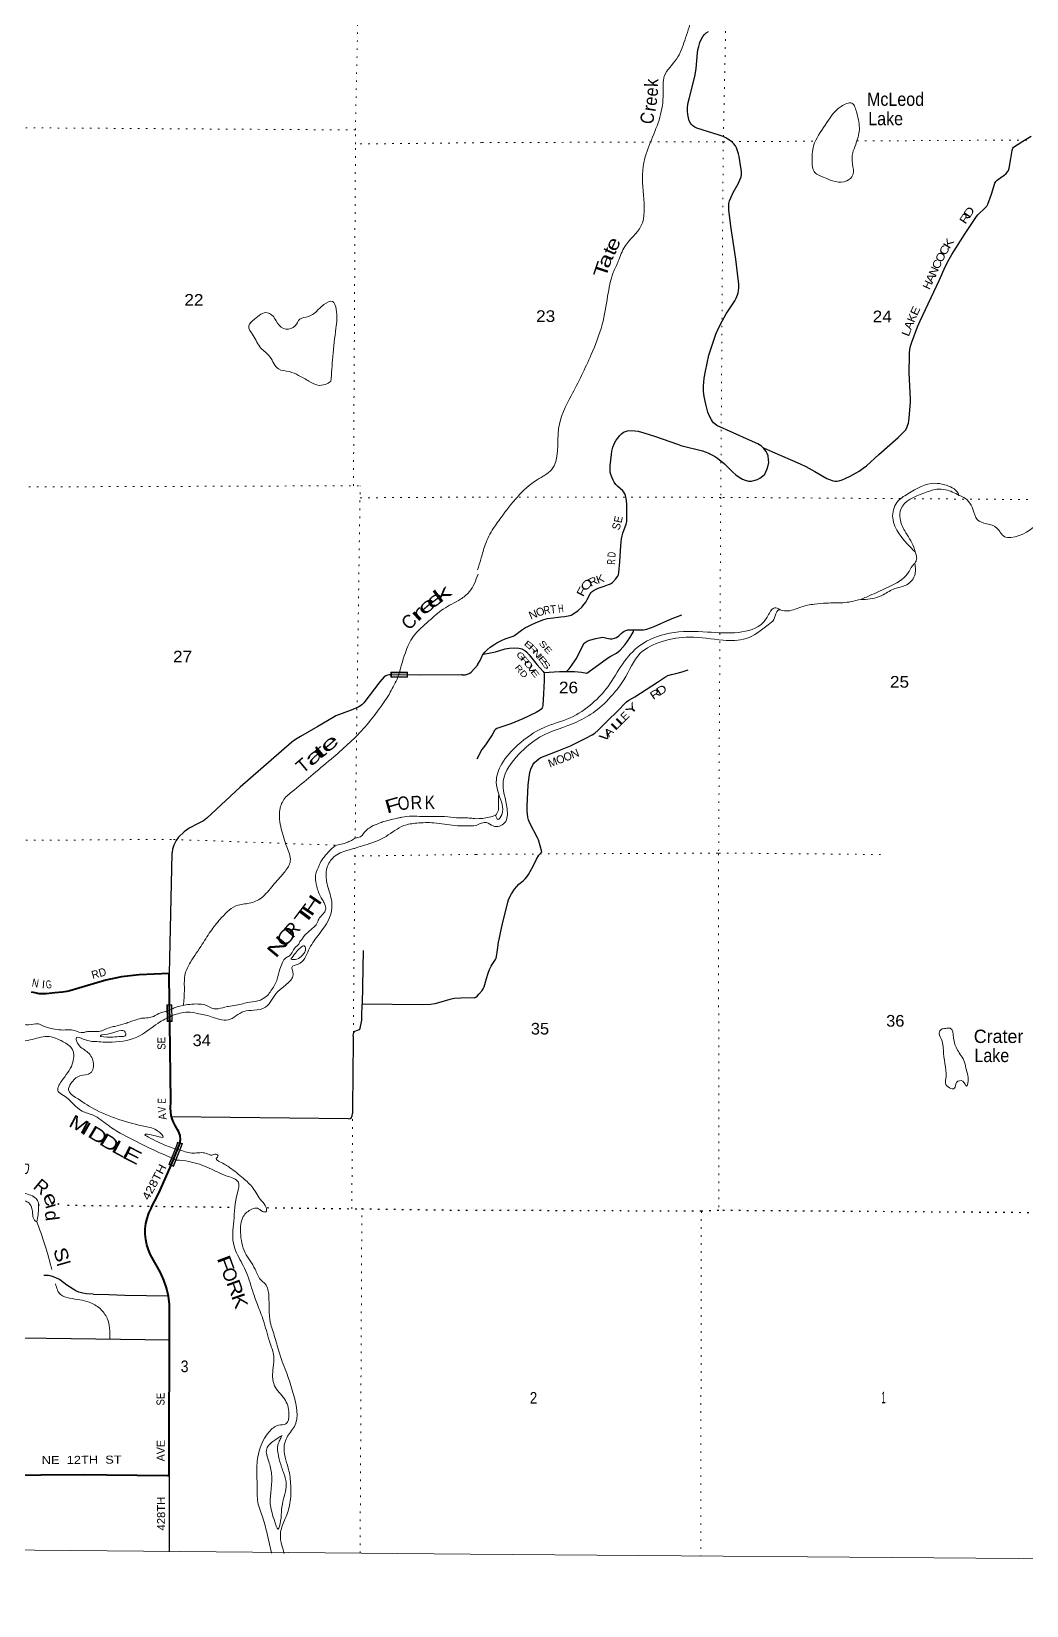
# Model space of a CAD drawing. Header units: feet. Extents: x -248627 to 3, y 0 to 184934.
# Drawn here: x -193050 to -178134, y 0 to 23608 of the extents above; entities that cross this region are included whole.
import ezdxf
from ezdxf.enums import TextEntityAlignment as Align

# ---------------------------------------------------------------- set-up
doc = ezdxf.new("R2010")
doc.units = ezdxf.units.FT
doc.header["$LTSCALE"] = 80
doc.linetypes.add('DOTTED', pattern=[1.5, 0.3, -1.2])
for name, color, linetype, lineweight in [('26', 7, 'Continuous', 40), ('29', 7, 'Continuous', 25), ('30', 7, 'Continuous', 13), ('31', 7, 'Continuous', 13), ('39', 7, 'Continuous', 13), ('4', 7, 'Continuous', 13), ('41', 7, 'Continuous', 13), ('6', 7, 'DOTTED', 25), ('61', 7, 'Continuous', 13), ('7', 7, 'DOTTED', 13)]:
    doc.layers.add(name, color=color, linetype=linetype, lineweight=lineweight)
doc.layers.add('27', color=7, linetype='Continuous')

msp = doc.modelspace()

# ---------------------------------------------------------------- linework, layer by layer
at = {"layer": '26'}
for points in [[(-190981.12, 9009.69), (-190981.45, 9035.66), (-190987.08, 9480.95), (-191434.45, 9461.51), (-191699.92, 9430.3), (-191933.62, 9378.96), (-192474.56, 9219.25), (-192520.02, 9208.21), (-192584.53, 9198.57), (-192701.82, 9190.59), (-192828.78, 9174.47), (-192834.56, 9173.95), (-192885.02, 9172.31), (-192935.37, 9175.95), (-192996.5, 9187.23), (-193051.87, 9201.22)], [(-190822.18, 6940.73), (-190821.71, 6944.28), (-190820.31, 6962.68), (-190818.19, 6990.64), (-190819.54, 7037.12), (-190821.85, 7047.05), (-190830.58, 7075.4), (-190842.23, 7102.69), (-190856.67, 7128.61), (-190898.65, 7200.13), (-190921.8, 7246.93), (-190940.67, 7297.6), (-190954.13, 7349.96), (-190962.05, 7403.44), (-190964.34, 7457.45), (-190962.76, 7559.71), (-190977.62, 8733.64), (-190981.12, 9009.69)], [(-193568.01, 1953.17), (-192255.57, 1963.13), (-191921.83, 1960.25), (-191012.85, 1947.86), (-190987.85, 1947.52), (-190987.77, 1972.5), (-190979.55, 4436.55), (-190982.19, 4515.97), (-190997.03, 4640.32), (-191024.79, 4762.44), (-191065.16, 4880.98), (-191117.7, 4994.66), (-191266.45, 5258.35), (-191298.33, 5332.24), (-191322.31, 5409.06), (-191338.13, 5487.96), (-191345.61, 5568.08), (-191344.68, 5648.55), (-191335.35, 5728.47), (-191317.71, 5806.99), (-191291.95, 5883.23), (-191258.38, 5956.36), (-191252.52, 5967.31), (-191224.8, 6024.5), (-191182.3, 6104.46), (-191121.58, 6228.45), (-190952, 6613.84), (-190822.18, 6940.73)]]:
    msp.add_lwpolyline(points, dxfattribs=at)
at = {"layer": '26', "lineweight": 13}
msp.add_lwpolyline([(-190990.03, 6614.87), (-190989.87, 6615.27), (-190990.03, 6615.35)], dxfattribs=at)
at = {"layer": '29'}
for p, q in [((-188076.05, 9823.59), (-188094.97, 9020.96)), ((-187189.04, 9011.01), (-188094.97, 9020.96)), ((-188299.86, 7298.1), (-190949.1, 7327.7)), ((-193653.43, 4020.39), (-190979.35, 3985.91)), ((-190987.85, 1947.5), (-190986.78, 806.55))]:
    msp.add_line(p, q, dxfattribs=at)
for points in [[(-182059.45, 16968.45), (-182042.42, 17000.89), (-182021.06, 17048.96), (-182005.03, 17100.6), (-181997.57, 17142.44), (-181999.69, 17182.5), (-182008.59, 17241.26), (-182020.97, 17277.89), (-182038.86, 17308.92), (-182070.91, 17355.21), (-182105.42, 17389.72), (-182121.53, 17399.65), (-182159.93, 17422.87), (-182286.52, 17476.67), (-182531.71, 17588.43), (-182774.89, 17700.14), (-182806.28, 17723.77), (-182825.87, 17739.79), (-182840.11, 17757.87), (-182857.92, 17784.31), (-182886.41, 17839.5), (-182909.64, 17900.29), (-182943.38, 18019.33), (-182967.31, 18131.11), (-182977.21, 18206.28), (-182978.2, 18288.45), (-182966.53, 18409.26), (-182947.43, 18515.46), (-182895.31, 18752.9), (-182868.32, 18844.21), (-182790.26, 19068.04), (-182745.01, 19170.05), (-182697.67, 19262.12), (-182634.25, 19373.27), (-182507.56, 19568.1), (-182487.58, 19605.76), (-182466.22, 19655.61), (-182457.31, 19685.88), (-182452.2, 19718.06), (-182448.41, 19766), (-182446.63, 19822.98), (-182454.55, 19899.4), (-182492.82, 20194.28), (-182567.29, 20687.31), (-182594.52, 20931.61), (-182596.2, 20976.74), (-182594.42, 21026.6), (-182585.74, 21066.4), (-182567.71, 21113.84), (-182530.88, 21192.19), (-182455.78, 21323.61), (-182411.46, 21425.45), (-182405.68, 21462.83), (-182407.46, 21514.46), (-182414.58, 21568.53), (-182441.39, 21734.26), (-182451.97, 21774.42), (-182469.78, 21833.17), (-182482.24, 21863.44), (-182498.49, 21894.56), (-182521.41, 21922.2), (-182557.02, 21956.03), (-182609.14, 21993.5), (-182642.5, 22013), (-182681.66, 22030.81), (-182754.68, 22058.91), (-183078.59, 22158.17), (-183105.43, 22173.25), (-183135.7, 22194.62), (-183155.28, 22212.42), (-183171.59, 22234.59), (-183190.89, 22269.4), (-183203.35, 22312.13), (-183213.21, 22364.36), (-183217.6, 22410.06), (-183215.82, 22472.38), (-183205.59, 22541.47), (-183192.67, 22598.8), (-183129.31, 22830), (-183100.08, 22956.68), (-183084.5, 23054.7), (-183066.25, 23286.08), (-183059.12, 23334.16), (-183048.45, 23384), (-183030.64, 23440.99), (-183007.49, 23497.96), (-182986.27, 23532.13), (-182961.2, 23562.05), (-182934.49, 23586.99), (-182900.21, 23608.94)], [(-182079.24, 17363.54), (-181939.96, 17304.44), (-181529.16, 17124.86), (-181444.17, 17084.57), (-181308.19, 17009.57), (-181125.22, 16905.12), (-181089.86, 16888.72), (-181045.34, 16874.48), (-181006.24, 16864.78), (-180977.68, 16862.02), (-180945.63, 16867.36), (-180899.34, 16881.6), (-180851.68, 16901.57), (-180776.49, 16940.36), (-180644.73, 17013.36), (-180580.93, 17057.22), (-180534.34, 17091.7), (-180347.37, 17263.98), (-180056.48, 17519.93), (-179971.7, 17602.7), (-179947.61, 17630.52), (-179928.96, 17661.46), (-179912.94, 17705.97), (-179904.04, 17734.46), (-179896.48, 17770.49), (-179891.57, 17812.8), (-179873.76, 18046.05), (-179873.96, 18086.3), (-179891.88, 18491.56), (-179889.79, 18747.57), (-179887.95, 18783.57), (-179882.67, 18840.15), (-179873.8, 18886.01), (-179854.18, 18948.76), (-179767.27, 19177.95), (-179729.55, 19269.25), (-179445.38, 19870.4), (-179346.74, 20090.07), (-179296, 20191.68), (-179254.16, 20262.78), (-179054.82, 20575.55), (-178884.63, 20831.95), (-178862.45, 20859.24), (-178750.28, 20966.07), (-178730.53, 20989.97), (-178714.67, 21019.49), (-178660.56, 21165.81), (-178611.4, 21332.85), (-178596.26, 21359.9), (-178575.79, 21377.37), (-178498.26, 21430.43), (-178476.09, 21446.81), (-178438.7, 21478.86), (-178417.33, 21503.78), (-178405.84, 21523.22), (-178395.96, 21558.98), (-178368.01, 21701.74), (-178351.46, 21822.49), (-178340.72, 21856.29), (-178328.31, 21872.35), (-178191.66, 21964.05), (-178065.38, 22040.04)], [(-186363.07, 14107.32), (-186347.65, 14132.52), (-186326.28, 14171.69), (-186287.3, 14252.43), (-186253.28, 14298.1), (-186217.2, 14335.61), (-186174.94, 14371.11), (-186121.53, 14408.5), (-186074.3, 14437.45), (-185995.11, 14479.72), (-185950.36, 14497.38), (-185827.74, 14540.25), (-185810.45, 14550.93), (-185702.23, 14629.31), (-185674.62, 14648.86), (-185644.37, 14666.66), (-185610.52, 14684.47), (-185541.47, 14718.7), (-185459.18, 14752.13), (-185368.37, 14787.74), (-185316.45, 14802.76), (-185270.45, 14810.89), (-185114.77, 14826.85), (-185058.59, 14834.03), (-185005.17, 14842.93), (-184980.25, 14848.28), (-184959.26, 14855.92), (-184935.73, 14866.08), (-184855.61, 14924.84), (-184801.96, 14973.58), (-184784.39, 14992.5), (-184741.66, 15047.69), (-184719.1, 15090.75), (-184676.04, 15174.3), (-184665.26, 15188.81), (-184647.3, 15207.93), (-184613.46, 15229.3), (-184587.28, 15241.16), (-184554.71, 15256.01), (-184451.44, 15292.79), (-184399.81, 15311.2), (-184368.29, 15325.34), (-184342.83, 15345.03), (-184294.76, 15394.89), (-184262.71, 15437.62), (-184250.87, 15459.93), (-184243.12, 15491.04), (-184232.91, 15650.93), (-184213.8, 15898.32), (-184203.95, 16000.25), (-184196.83, 16042.99), (-184185.94, 16081.06), (-184134.51, 16219.26), (-184128.04, 16257.15), (-184123.83, 16292.26), (-184126.74, 16519), (-184129.17, 16562.88), (-184134.51, 16609.18), (-184144.23, 16648.28), (-184155.88, 16675.06), (-184171.91, 16699.98), (-184187.08, 16717.64), (-184266.17, 16785.72), (-184289.42, 16812.16), (-184314.35, 16849.55), (-184330.37, 16878.03), (-184344.08, 16912.2), (-184364.2, 16963.5), (-184373.1, 16999.11), (-184375.81, 17033.71), (-184374.88, 17091.69), (-184357.1, 17260.96), (-184349.95, 17312.48), (-184333.92, 17374.8), (-184311.31, 17435.28), (-184287.63, 17476.29), (-184262.7, 17510.12), (-184236.7, 17542.54), (-184203.95, 17574.22), (-184173.68, 17597.36), (-184145.19, 17609.83), (-184113.14, 17618.73), (-184070.41, 17622.29), (-184003.79, 17618.38), (-183956.46, 17611.61), (-183870.99, 17590.24), (-183698.29, 17535.05), (-183365.33, 17415.75), (-183314.16, 17398.88), (-182991.9, 17317.79), (-182950.48, 17303.57), (-182898.84, 17282.21), (-182879.49, 17272.83)], [(-182879.49, 17272.83), (-182840.09, 17253.72), (-182798.54, 17229.25), (-182768.87, 17207.43), (-182663.92, 17121.76), (-182535.7, 16996.27), (-182491.11, 16958.16), (-182441.25, 16920.77), (-182392.91, 16894.66), (-182354.01, 16879.81), (-182302.38, 16865.57), (-182258.75, 16863.73), (-182220.47, 16870.91), (-182167.06, 16890.5), (-182133.08, 16909.52), (-182092.28, 16936.79), (-182059.45, 16968.45)], [(-185031.86, 14010.12), (-184989.13, 14050.62), (-184958.81, 14086.41), (-184885.87, 14196.63), (-184852.77, 14255.47), (-184780.82, 14406.73), (-184764.74, 14428.94), (-184748.77, 14444.12), (-184721.82, 14462.31), (-184682.89, 14476.17), (-184590.24, 14501.93), (-184517.3, 14520.68), (-184493.26, 14522.12), (-184465.67, 14518.9), (-184423.16, 14506.59), (-184399.79, 14501.09), (-184377.07, 14497.6), (-184346.37, 14499.31), (-184312.47, 14508.37), (-184280.5, 14520.67), (-184245.37, 14543.26), (-184223.53, 14561.63), (-184210.48, 14576.8), (-184187.92, 14597.24), (-184163.45, 14614.11), (-184139.84, 14623.94), (-184110.8, 14631.17), (-184020.18, 14635.37), (-183876.33, 14632.85), (-183853.18, 14636), (-183826.47, 14643.53), (-183717.46, 14681.59), (-183471.79, 14791.41), (-183299.37, 14860.42)], [(-185368.65, 13991.24), (-185137.42, 14009.46), (-184910.05, 14010.88), (-184805.68, 13998.69), (-184723.51, 13982.91), (-184600.93, 14075.1), (-184417.6, 14207.31), (-184374.39, 14233.65), (-184280.5, 14285.65), (-184248.15, 14307.63), (-184223.53, 14328.38), (-184149.45, 14412.39), (-184080.95, 14515.74), (-184047.63, 14571.47), (-184033.01, 14600.8), (-184019.52, 14635.36)], [(-186276.09, 14267.48), (-186167.87, 14288.28), (-186094.82, 14303.45), (-185948.82, 14346.18), (-185917.11, 14351.66), (-185882.94, 14356.86), (-185816.29, 14362.23), (-185742.28, 14356.86), (-185719.9, 14353.69), (-185699.55, 14347.96), (-185656.82, 14324.81), (-185631.88, 14305.23), (-185589.15, 14260.72), (-185469.37, 14108.88), (-185379.05, 14006.11), (-185369.8, 13992.89), (-185364.81, 13975.84), (-185363.47, 13875.07), (-185373.64, 13671.82), (-185385.12, 13502.84), (-185389.74, 13475.52), (-185395.08, 13461.27), (-185411.1, 13441.69), (-185434.25, 13422.1), (-185483.94, 13392.05), (-185687.05, 13297.47), (-185865.62, 13222.55), (-186075.23, 13151.47), (-186092.62, 13140.55), (-186110.84, 13121.2), (-186146.54, 13061.07), (-186233.83, 12923.85), (-186276.43, 12870.15), (-186303.13, 12832.76), (-186320.83, 12800.72), (-186373.14, 12692.79)], [(-187660.2, 13960.31), (-187681.55, 13959.21), (-187715.52, 13953.73), (-187737.44, 13946.05), (-187762.11, 13929.6), (-187827.87, 13855.04), (-188068.97, 13539.24), (-188099.65, 13507.45), (-188119.37, 13493.19), (-188143.5, 13477.84), (-188257.47, 13429.59), (-188489.25, 13341.87), (-188529.26, 13319.94), (-188757.22, 13183.98), (-189017.49, 13035.95), (-189090.92, 12989.89), (-189147.37, 12947.13), (-189923.29, 12276.07), (-190423.03, 11811.15), (-190470.69, 11770.59), (-190550.16, 11727.82), (-190686.05, 11657.64), (-190762.21, 11601.72), (-190843.87, 11521.67), (-190880.57, 11474.53), (-190918.39, 11403.25), (-190937.56, 11345.14), (-190943.28, 11295.8)], [(-186592.75, 13957.09), (-186605.25, 13957.13), (-187235.51, 13955.29), (-187660.2, 13960.31)], [(-186592.75, 13957.09), (-186545.1, 13960.31), (-186515.51, 13967.99), (-186481.54, 13984.44), (-186460.71, 14000.88), (-186361.46, 14109.22)], [(-186407.69, 9116.24), (-186386.81, 9123.97), (-186367.22, 9139.99), (-186338.25, 9173.12), (-186296, 9221.89), (-186278.37, 9248.45), (-186263.95, 9280.65), (-186230.98, 9402.6), (-186205.2, 9485.41), (-186185.96, 9538.66), (-186160.68, 9588.68), (-186146.44, 9611.82), (-186094.8, 9688.39), (-186085.95, 9707.85), (-186077, 9736.46), (-186063.26, 9834.3), (-186048.51, 9948.34), (-186035.45, 10015.03), (-186021.8, 10087.22), (-185995.36, 10205.58), (-185911.9, 10550.36), (-185900.73, 10582.2), (-185881.14, 10630.27), (-185855.06, 10674.1), (-185809.92, 10742.44), (-185774.34, 10785.27), (-185742.27, 10817.23), (-185678.06, 10869.93), (-185651.46, 10897.35), (-185619.41, 10934.74), (-185599.68, 10965.02), (-185524.54, 11098.46), (-185478.29, 11196.22), (-185444.96, 11251.95), (-185399.62, 11305.42), (-185452.05, 11483.14), (-185465.75, 11516.26), (-185578.05, 11732.07), (-185599.83, 11782.26), (-185610.35, 11825.39), (-185619.42, 11914.02), (-185619.14, 11986.73), (-185602.66, 12302.65), (-185596.27, 12391.19), (-185578.7, 12491.52), (-185562.45, 12544.31), (-185536.11, 12607.49), (-185507.25, 12642.24), (-185476.98, 12674.29), (-185443.69, 12700.29), (-185412.88, 12717.02), (-185196.17, 12802.01), (-184969.01, 12892.07), (-184741.32, 13008.3), (-184643.71, 13058.88), (-184604.98, 13084.09), (-184552.9, 13126.54), (-184428.51, 13253.74), (-184245.76, 13435.34), (-184157.63, 13530.72), (-184128.63, 13555.84), (-184097.09, 13578.79), (-184004.45, 13627.85), (-183668.04, 13846.61), (-183546.92, 13927.77), (-183511.1, 13946.16), (-183454.33, 13963.38), (-183391.75, 13977.97), (-183294.08, 14004.33), (-183207.52, 14034.66)], [(-190943.28, 11295.8), (-190945.45, 11279), (-190987.08, 9480.95)], [(-188226.61, 8540.79), (-188221.81, 8578.67), (-188218.25, 8592.37), (-188209.76, 8606.08), (-188201.26, 8614.3), (-188190.03, 8620.33), (-188137.42, 8636.78), (-188131.67, 8640.07), (-188127.29, 8646.1), (-188123.18, 8658.71), (-188102.35, 8756.3), (-188100.16, 8781.52), (-188100.16, 8840.73), (-188094.97, 9020.96)], [(-186407.69, 9116.24), (-186615.38, 9109.39), (-186709.64, 9102.81), (-186779.78, 9089.66), (-186913.48, 9050.18), (-187005.55, 9026.06), (-187066.92, 9015.09), (-187189.04, 9011.01)], [(-188226.61, 8540.79), (-188227.95, 8470.95), (-188237.7, 7470.07), (-188237.7, 7380.16)], [(-188299.86, 7298.1), (-188271.68, 7306.69), (-188254.14, 7320.94), (-188243.18, 7343.97), (-188237.7, 7380.16)], [(-192123.66, 4667.53), (-192227.8, 4675.01), (-192280.41, 4683.79), (-192339.59, 4701.33), (-192385.62, 4721.07), (-192519.33, 4804.41), (-192631.12, 4887.74), (-192672.76, 4911.87), (-192718.79, 4929.41), (-192769.21, 4944.76), (-192795.51, 4949.15), (-192863.46, 4951.34)], [(-192123.66, 4667.53), (-191889.96, 4662.51), (-191650.88, 4657.14), (-191000.14, 4645.72)]]:
    msp.add_lwpolyline(points, dxfattribs=at)
at = {"layer": '31'}
for p, q in [((-187662.3, 13998.35), (-187412.3, 13997.27)), ((-187412.3, 13997.27), (-187412.62, 13922.27))]:
    msp.add_line(p, q, dxfattribs=at)
msp.add_lwpolyline([(-187412.62, 13922.27), (-187662.62, 13923.35), (-187662.3, 13998.35)], dxfattribs=at)
msp.add_lwpolyline([(-187654.33, 13990.32), (-187420.32, 13989.3), (-187420.58, 13930.29), (-187654.59, 13931.31)], close=True, dxfattribs=at)
at = {"layer": '39'}
for points in [[(-183543.19, 26550.86), (-183766.96, 26235.27), (-183862.84, 25694.19), (-183837.54, 25478.12), (-183716.9, 25313.22), (-183392.08, 25054.89), (-183442.55, 24896.28), (-183609.93, 24579.94), (-183568.92, 24484.64), (-183169.28, 24098.3), (-183161.26, 23795.77), (-183258.25, 23472.45), (-183380.82, 23193.82), (-183563.5, 22938.17), (-183581.14, 22674.29), (-183630.18, 22322.11), (-183868.92, 21641.78), (-183877.48, 21153.98), (-183913.97, 20686.72), (-184155.7, 20383.45), (-184253.29, 20164.98), (-184328.11, 19992.58), (-184413.42, 19638.86), (-184495.68, 19212.53), (-184658.84, 18761.05), (-184959.16, 18144.04), (-185149.04, 17652.59), (-185256.05, 17033.02), (-185467.5, 16884.61), (-186010.86, 16317.18), (-186142.31, 16127.38), (-186260.47, 15876.92), (-186313.3, 15692.14), (-186363.8, 15531.51)], [(-180695.19, 21910.33), (-180639.8, 22135.41), (-180678.79, 22381.89), (-180751.29, 22532.05), (-180915.1, 22481.79), (-181150.47, 22202.64), (-181325.8, 21894.47), (-181347.28, 21644.75), (-181318.92, 21507.27), (-181175.07, 21420.69), (-180829.39, 21365.72), (-180737.53, 21457.25), (-180743.39, 21620.64), (-180739.13, 21787.92), (-180695.19, 21910.33)], [(-176293.31, 19598.08), (-176267.83, 19095.72), (-176298.8, 18739.27), (-176405.65, 18581.41), (-176520.8, 18405.51), (-176595.4, 18249.23), (-176623.35, 17967.34), (-176749.27, 17739.16), (-176885.25, 17662.33), (-177112.42, 17693.56), (-177350.51, 17511.22), (-177607.21, 16843.23), (-177696.06, 16525.85), (-177933.33, 16254.78), (-178367.51, 16018.58), (-178464.03, 16029.94), (-178577.08, 16160.47), (-178873.45, 16287.37), (-178937.85, 16441.45), (-179104.43, 16635.19), (-179144.51, 16649.83)], [(-188560.65, 18360.13), (-188532.75, 18731.48), (-188486.7, 19156.67), (-188481.5, 19440.9), (-188537.4, 19558.02), (-188666.46, 19512.1), (-188789.75, 19399.64), (-188896.74, 19333.49), (-189025.78, 19291.6), (-189098.68, 19193.08), (-189235.8, 19143.16), (-189362.29, 19234.31), (-189450.38, 19357.59), (-189514.68, 19390.07), (-189706.37, 19291.96), (-189793.37, 19191.47), (-189727.5, 19050.12), (-189611.5, 18858.21), (-189475.11, 18728.71), (-189349, 18546.84), (-189182.05, 18505.94), (-189045.36, 18449.02), (-188890.67, 18361.8), (-188760.03, 18302.88), (-188647.22, 18314.58), (-188560.46, 18358.63)], [(-179800.04, 15797.88), (-180042.47, 16072.98), (-180139.93, 16314.19), (-180078.45, 16543.22), (-179911.54, 16674.08), (-179508.62, 16832.06), (-179365.92, 16810.02), (-179160.19, 16682.3), (-179145.01, 16650.04)], [(-179144.51, 16649.83), (-179346.79, 16735.17), (-179477.62, 16740.93), (-179673.76, 16683.03), (-180017.33, 16445.64), (-180029.34, 16300.63), (-179959.31, 16116.23), (-179823.59, 15874.52), (-179802.36, 15805.69)], [(-180619.59, 15090.67), (-180451.48, 15161.03), (-180200.16, 15278.68), (-179911.43, 15482.53), (-179843.49, 15592.52), (-179808.74, 15630.37)], [(-179808.74, 15630.37), (-179811.23, 15444.91), (-179954.19, 15297.61), (-180105.84, 15253.24), (-180282.31, 15160.81), (-180547.1, 15089.71), (-180619.59, 15090.67)], [(-179808.74, 15630.37), (-179785.99, 15674.42), (-179783.09, 15740.92), (-179802.36, 15805.69)], [(-186356.1, 15470.39), (-186487.37, 15202.55), (-186618.71, 15092.13), (-186877.05, 14945.87), (-187091.22, 14767.2), (-187325.74, 14538.21), (-187445.56, 14290.67), (-187556.13, 13921.87)], [(-181834.72, 14934.97), (-181836.15, 14935.37), (-181876.86, 14903.65), (-181922.73, 14787.32), (-182006.35, 14709.8), (-182337.42, 14502.48), (-182682.14, 14478.8), (-183185.03, 14525.77), (-183594.78, 14458.61), (-183923.44, 14281.5), (-184170.47, 13883.55), (-184338.62, 13659.96), (-184599.76, 13411.39), (-184869.72, 13255.68), (-185432.77, 13021.18), (-185744.33, 12767.23), (-185977.27, 12369.09), (-185920.5, 11946.96), (-185957.55, 11737.77), (-186129.36, 11691.66), (-186227.38, 11741.34), (-186385.15, 11696.39)], [(-186046.43, 12168.39), (-186082.28, 12348.3), (-186000.04, 12623.43), (-185758.58, 12906.53), (-185366.33, 13169.5), (-184975.69, 13313.53), (-184640.42, 13532.9), (-184407.45, 13783.85), (-184187.36, 14125.71), (-183931.96, 14396.53), (-183488.39, 14582.2), (-182916.15, 14600.85), (-182453, 14594.73), (-182082.46, 14741.05), (-181987.89, 14884.96), (-181912.3, 14964.61), (-181827.32, 14933.49)], [(-181834.72, 14934.97), (-181739.74, 14915.95), (-181519.41, 14975.54), (-181313.39, 15019.19), (-181131.91, 15034.94), (-180890.16, 15039.81), (-180763.05, 15056.27), (-180619.59, 15090.67)], [(-187556.13, 13921.87), (-187671.5, 13696.76), (-187837.64, 13447.37), (-188050.18, 13177.97), (-188519.18, 12728.05), (-188826.3, 12471.08), (-189109.17, 12234.19), (-189250.63, 12109.7), (-189327.87, 11934.58), (-189304.87, 11650.26), (-189223.43, 11379.84), (-189169.94, 11165.97), (-189249.11, 11011.02), (-189406.92, 10828.12), (-189582.91, 10631.18), (-189762.51, 10537.05), (-189951.91, 10505.46), (-190200.36, 10316.83), (-190348.09, 10135.91), (-190489.94, 9916.67), (-190668.25, 9647.16), (-190745.47, 9474.06), (-190758.46, 9254.37), (-190763.09, 9107.23), (-190771.91, 8998.48)], [(-186094.66, 11849.95), (-186051.66, 11928.54), (-186050.28, 12031.34), (-186046.51, 12168.81)], [(-186092.99, 11850.45), (-186057.56, 11789.5), (-186000.23, 11859.31), (-185996.1, 12016.51), (-186046.43, 12168.39)], [(-189329.64, 9545.73), (-189284.92, 9646.37), (-189238.34, 9712.73), (-189183.84, 9744.8), (-189082.59, 9883.54), (-189044.19, 9917.68), (-189034.01, 9945.87), (-189001.63, 9986.07), (-188987.45, 10006.18), (-188819.64, 10172.92), (-188760.93, 10249.32), (-188754.81, 10269.46), (-188730.46, 10313.72), (-188663.69, 10392.11), (-188639.29, 10450.49), (-188649.15, 10500.92), (-188671.08, 10553.41), (-188707.07, 10616.03), (-188772.84, 10781.56), (-188782.73, 10823.93), (-188792.27, 10952.98), (-188731.2, 11114.04), (-188723.07, 11132.16), (-188664.29, 11224.68), (-188571.23, 11331.2), (-188472.26, 11405.44), (-188383.59, 11423.28), (-188308.97, 11451.24), (-188251.26, 11476.14), (-188195.97, 11509.31), (-188119.38, 11529.2), (-188072.86, 11579.44), (-188022.3, 11633.69), (-187955.65, 11681.84), (-187838.66, 11731.83), (-187768.08, 11757.79), (-187550.39, 11811.46), (-187495.97, 11823.37), (-187346.9, 11838.97), (-187193.9, 11832.39), (-186998.57, 11835.74), (-186809.32, 11829.04), (-186632.2, 11812.29), (-186531.52, 11811.94), (-186450.95, 11807.82), (-186387.52, 11799.22)], [(-186389.8, 11799.16), (-186190.05, 11821.49), (-186092.99, 11850.45)], [(-186382.99, 11696.52), (-186705.16, 11697.64), (-187017.09, 11739.04), (-187274.85, 11733.9), (-187466.28, 11698.28), (-187734.76, 11535.92), (-188059.49, 11401.99), (-188281.26, 11336.24), (-188497.1, 11242.24), (-188612.51, 11087.42), (-188625.53, 10857.65), (-188558.11, 10605.43), (-188550.82, 10417.92), (-188757.74, 10045.7), (-188895.55, 9830.48), (-189053.47, 9619.36), (-189148.31, 9571.31), (-189132.47, 9506.74), (-189361.34, 9203.83), (-189541.4, 8973.95), (-189716.77, 8928.2), (-189867.86, 8910.58), (-190101.96, 8782.38), (-190355.47, 8831.64), (-190566.69, 8880.76), (-190707.57, 8899.4), (-190939.85, 8849.18)], [(-197440.5, 10479.16), (-197410.29, 10481.07), (-197380.14, 10468.87), (-197386.95, 10453.91), (-197408.46, 10436.71), (-197511.67, 10374.35), (-197548.22, 10335.65), (-197539.93, 10294.04), (-197515.83, 10279.84), (-197470.81, 10305.54), (-197398.72, 10356.04), (-197325.91, 10434.41), (-197315.81, 10442.43), (-197216.88, 10508.61), (-197088.78, 10532.8), (-196987.19, 10542.08), (-196824.01, 10561.67), (-196717.23, 10575.41), (-196477.67, 10562.48), (-196433.4, 10556.28), (-196352.67, 10544.23), (-196288.16, 10539.93), (-196236.55, 10539.93), (-196176.35, 10535.63), (-196159.14, 10531.33), (-196069.15, 10506.63), (-195936.46, 10455.77), (-195918.36, 10449.66), (-195789.64, 10412.92), (-195630.83, 10349.88), (-195393.59, 10262.36), (-195202.64, 10179.05), (-195100.13, 10134.34), (-194939.26, 10083.38), (-194649.64, 10001.73), (-194438.32, 9974.79), (-194327.69, 9948.2), (-194225.14, 9913.57), (-194150.69, 9901.21), (-194038.08, 9862.52), (-193971.88, 9803.83), (-193891.97, 9648.32), (-193885.99, 9634.19), (-193844.1, 9539.3), (-193782.02, 9456.43), (-193738.06, 9373.62), (-193688.27, 9240.4), (-193648.3, 9165.67), (-193560.09, 9072.63), (-193558.17, 9048.43), (-193565.12, 8872.69), (-193545.27, 8758.1), (-193539.3, 8741.95), (-193513.21, 8719.68), (-193422.68, 8701.22), (-193235.35, 8718.71), (-193094.44, 8708.14), (-192945.38, 8721.74), (-192919.23, 8715.6), (-192899.13, 8705.45), (-192730.23, 8648.41), (-192603.44, 8631.84), (-192490.67, 8633.47), (-192408.15, 8625.11), (-192271.36, 8592.38), (-192227.01, 8606.34), (-192154.5, 8610.12), (-192041.74, 8609.73), (-191862.27, 8673.61), (-191784.15, 8690.45), (-191646.59, 8729.3), (-191622.88, 8735.61), (-191551.81, 8763.24), (-191509.48, 8775.19), (-191402.63, 8807.07), (-191301.92, 8814.79), (-191221.29, 8836.68), (-191114.34, 8890.74), (-191043.8, 8908.63), (-190941.64, 8950.05)], [(-194965.76, 10004.85), (-194893.41, 9970.33), (-194760.75, 9913.42), (-194629.82, 9925.06), (-194374.2, 9899.98), (-194163.11, 9818.61), (-194056.9, 9693.25), (-193950.9, 9519.51), (-193865.11, 9325.68), (-193849.65, 9168.39), (-193912.99, 8944.84), (-193863.35, 8775.33), (-193642.64, 8585.07), (-193381.31, 8479.33), (-193071.2, 8482.28), (-192813.25, 8533.8), (-192573.96, 8456.36), (-192437.51, 8340.97), (-192438.41, 8121.24), (-192600.56, 7863.77), (-192651.53, 7710.74), (-192569.22, 7649.98), (-192290.89, 7415.59), (-192127.44, 7356.13), (-191902.55, 7202.13), (-191691.67, 7070.37), (-191141.08, 6796.3), (-190878.13, 6680.98)], [(-189163.42, 9692.69), (-189094.59, 9783.17), (-189019.76, 9863.54), (-188961.24, 9893.58), (-188943.27, 9857.23), (-188985.97, 9754.56), (-189072.8, 9694.39), (-189163.42, 9692.69)], [(-190941.64, 8950.05), (-190910.68, 8962.6), (-190735.31, 9008.35), (-190499.68, 9017.61), (-190453.4, 9009.39), (-190405.16, 8989.06), (-190328.79, 8954.52), (-190252.29, 8950.22), (-190115.23, 8984.02), (-190103.14, 8985.99), (-189982.25, 9003.71), (-189778.7, 9047.35), (-189617.48, 9081.06), (-189565, 9111.12), (-189498.95, 9165.13), (-189474.02, 9199.5), (-189380.76, 9354.4), (-189366.5, 9394.67), (-189329.64, 9545.73)], [(-190939.85, 8849.18), (-191157.28, 8731.63), (-191421.81, 8549.1), (-191841.04, 8449.77), (-192102.77, 8458.75), (-192275.8, 8493.62), (-192376.37, 8520.18), (-192360.61, 8435.45), (-192220.18, 8307.96), (-192124.17, 8152.4), (-192163.1, 7987.23), (-192324.37, 7943.44), (-192459.76, 7826.99), (-192494.38, 7732.37), (-192388.12, 7621.12), (-192116.98, 7450.84), (-191342.85, 7186.07), (-191153.86, 7114.86), (-191075.68, 7029.92), (-191254.77, 7058.76), (-191347.36, 7067.15), (-191154.53, 6953.59), (-190911.41, 6853.98), (-190819.56, 6830.62)], [(-191994.88, 8558.21), (-192004.56, 8551.76), (-192012.08, 8547.46), (-192016.39, 8541.01), (-192013.86, 8535.04)], [(-191994.88, 8558.21), (-191832.42, 8588.84), (-191707.43, 8624.69), (-191655.12, 8614.43), (-191643.32, 8545.84), (-191703.77, 8533.96), (-191830.67, 8524.32), (-192013.86, 8535.04)], [(-179398.97, 8649.03), (-179439.81, 8607.23), (-179409.16, 8489.89), (-179377.74, 8279.79), (-179346.86, 7880.19), (-179349.52, 7831.83), (-179215.58, 7757.48), (-179182.17, 7845.75), (-179091.31, 7862.69), (-179033.88, 7789.35), (-179007.99, 7918.05), (-179034.72, 8027.27), (-179063.27, 8150.64), (-179169.6, 8331.48), (-179227.55, 8515.72), (-179277.98, 8659.53), (-179326.34, 8658.15), (-179398.97, 8649.03)], [(-192970.27, 5753.76), (-193011.8, 5788.82), (-193033.59, 5877.59), (-193043.36, 5950.2), (-193089.31, 6037.04), (-193151.6, 6069.52), (-193250.07, 6118.24), (-193386.56, 6221.53), (-193498.79, 6350.94), (-193544.67, 6455.92), (-193542.36, 6528.49), (-193495.83, 6580.74), (-193435.34, 6602.71), (-193163.45, 6615.87), (-193103.03, 6617.67), (-193095.28, 6545.07), (-193117.66, 6488.71), (-193188.19, 6474.84), (-193309.06, 6461.15), (-193365.55, 6435.14), (-193367.85, 6366.61), (-193295.71, 6281.69), (-193187.31, 6198.66), (-193082.76, 6162.01), (-192994.35, 6115.33), (-192950.3, 6056.72), (-192944.62, 5968), (-192951.1, 5861.18), (-192969.91, 5753.04)], [(-190878.13, 6680.98), (-190690.6, 6659.66), (-190384.96, 6557.8), (-190117.63, 6441.96), (-189948.87, 6348.64), (-189963.62, 6189.43), (-190017.72, 5764.27), (-190013.38, 5387.79), (-189960.81, 5259), (-189825.59, 4989.49), (-189726.14, 4690.78), (-189652.48, 4486.92), (-189562.89, 4238.65), (-189471.54, 3927.88), (-189417.94, 3740.22), (-189426.7, 3568.89), (-189407.69, 3296.68), (-189259.49, 3100.62), (-189189.93, 2876.61), (-189234.86, 2723.56), (-189345.69, 2703.79), (-189487.05, 2605.5), (-189633.16, 2329.83), (-189672.47, 2071.93), (-189667.57, 1795.73), (-189656.51, 1547.74), (-189580.95, 1313.63), (-189511.57, 1047.29), (-189450.24, 782.99)], [(-190819.58, 6830.63), (-190623.64, 6784.41), (-190430.35, 6781.72), (-190347.9, 6755.23), (-190281.4, 6767.09), (-190253.3, 6746.84), (-190279.65, 6704.59), (-190227.49, 6656.03), (-190076.84, 6566.8), (-189878.15, 6408.87), (-189731.76, 6263.21), (-189603.68, 6071.26), (-189531.61, 5968.19), (-189535.9, 5905.72), (-189588.22, 5911.95), (-189664.55, 5958.58), (-189745.15, 5944.75), (-189874.47, 5834.32), (-189915.72, 5596.59), (-189846.5, 5289.93), (-189698.51, 5043.47), (-189618.6, 4889.98), (-189544.38, 4821.19), (-189492.76, 4643.61), (-189470.22, 4248.41), (-189400.68, 4020.37), (-189329.23, 3768.13), (-189219.71, 3471.41), (-189132.25, 3194.92), (-189072.93, 2930.63), (-189098, 2708.97), (-189211.46, 2538.01), (-189264.58, 2352.73), (-189191.44, 2019.85), (-189162.29, 1763.73), (-189181.49, 1501.73), (-189256.91, 1278.23), (-189318.16, 1074.83), (-189296.73, 899.37), (-189260.98, 780.31)], [(-192970.99, 5754.12), (-192878.07, 5502.09), (-192768.86, 5128.77), (-192744.95, 5037.51)], [(-192689.2, 4825.3), (-192615.73, 4664.57), (-192479.03, 4609.67), (-192183.28, 4550.17), (-192022.59, 4452.85), (-191916.47, 4307.33), (-191875.45, 4000.77)], [(-189291.95, 2552.41), (-189417.13, 2470.19), (-189524.33, 2351.62), (-189492.9, 2162.02), (-189451.41, 1968.35), (-189458.41, 1734.53), (-189471.35, 1524.92), (-189413.93, 1288.85), (-189354.1, 1147.53), (-189315.36, 1266.34), (-189300.56, 1437.64), (-189271.7, 1600.82), (-189236.88, 1743.83), (-189240.29, 1893.02), (-189301.96, 2076.68), (-189345.59, 2238.11), (-189356.98, 2407.49), (-189328.48, 2481.98), (-189300.04, 2542.35)]]:
    msp.add_spline(points, degree=3, dxfattribs=at)
at = {"layer": '4'}
msp.add_lwpolyline([(-246606.45, 184933.97), (-215781.67, 184615.95), (-184956.48, 184340.33), (-154130.93, 184107.12), (-123305.1, 183916.31), (-92479.02, 183767.9), (-61652.78, 183661.9), (-30826.42, 183598.29), (0, 183577.08), (0, -0.01), (-31078.93, 21.37), (-62157.81, 85.49), (-93236.57, 192.37), (-124315.16, 342), (-155393.5, 534.37), (-186471.55, 769.49), (-217549.26, 1047.36), (-248626.55, 1367.98)], close=True, dxfattribs=at)
msp.add_lwpolyline([(-246606.45, 184933.97), (-215781.67, 184615.95), (-184956.48, 184340.33), (-154130.93, 184107.12), (-123305.1, 183916.31), (-92479.02, 183767.9), (-61652.78, 183661.9), (-30826.42, 183598.29), (0, 183577.08), (0, -0.01), (-31078.93, 21.37), (-62157.81, 85.49), (-93236.57, 192.37), (-124315.16, 342), (-155393.5, 534.37), (-186471.55, 769.49), (-217549.26, 1047.36), (-248626.55, 1367.98)], close=True, dxfattribs=at)
at = {"layer": '6'}
for p, q in [((-192941.53, 6010.16), (-192928.28, 6009.99)), ((-192510.37, 6004.77), (-190011.47, 5973.5)), ((-189517.22, 5967.31), (-188097.92, 5949.55)), ((-188097.92, 5949.55), (-186434.64, 5926.69))]:
    msp.add_line(p, q, dxfattribs=at)
msp.add_lwpolyline([(-177377.99, 21151.74), (-177393.19, 16582.33), (-177382.26, 15896.69), (-177379.4, 10559.87), (-177385.84, 5880.45), (-177621.39, 5887.59), (-182748.66, 5925.11), (-183008.65, 5912.42), (-186434.64, 5926.69)], dxfattribs=at)
at = {"layer": '61'}
for points in [[(-190977.95, 8759.7), (-191014.05, 8758.94), (-191019.3, 9008.89), (-190981.12, 9009.69)], [(-190978.12, 8767.7), (-191006.22, 8767.11), (-191011.13, 9001.06), (-190980.95, 9001.69)], [(-190977.95, 8759.7), (-190939.06, 8760.52), (-190944.32, 9010.46), (-190981.12, 9009.69)], [(-190980.95, 9001.69), (-190952.15, 9002.29), (-190947.23, 8768.35), (-190978.12, 8767.7)], [(-190989.87, 6615.27), (-190876.3, 6899.3), (-190859.35, 6950.66)], [(-190979.64, 6619.29), (-190868.78, 6896.56), (-190854.08, 6941.1)], [(-190797.67, 6923.81), (-190812.58, 6878.58), (-190926.25, 6594.09)], [(-190921.63, 6584.09), (-190805.06, 6875.84), (-190787.73, 6928.42)], [(-190787.28, 6928.99), (-190827.92, 6941.45), (-190858.98, 6950.98)], [(-190854.08, 6941.1), (-190830.27, 6933.8), (-190797.67, 6923.81)], [(-190922.16, 6583.32), (-190958.61, 6600.52), (-190989.87, 6615.27)], [(-190926.25, 6594.09), (-190955.2, 6607.75), (-190979.64, 6619.29)]]:
    msp.add_lwpolyline(points, dxfattribs=at)
at = {"layer": '7'}
for p, q in [((-180675.59, 21965.68), (-177393.17, 21983.63)), ((-186298.78, 21940.17), (-188193.11, 21919.36)), ((-188198.49, 11509.22), (-188123.57, 16794.67)), ((-188124.43, 16614.15), (-186344.06, 16624.61)), ((-177393.19, 16582.33), (-179846.3, 16599.89)), ((-190952.3, 11490.59), (-193582.1, 11473.55)), ((-188499.44, 11402.98), (-190952.3, 11490.59)), ((-188248.94, 5950.08), (-188200.51, 11351.59)), ((-186387.09, 11266.02), (-188202.17, 11240.21)), ((-188123.84, 784.35), (-188097.89, 5958.55)), ((-183008.65, 5912.42), (-183018.47, 741.26))]:
    msp.add_line(p, q, dxfattribs=at)
for points in [[(-188223.37, 16792.51), (-188193.11, 21919.36), (-188194.25, 22131.03), (-188079.79, 27442.56), (-187975.3, 32774.28)], [(-182567.6, 27209.35), (-182680.45, 21954.71), (-182717.84, 16620.44), (-182749.29, 11278.03), (-182748.66, 5925.11)], [(-188192.91, 22130.38), (-193511.96, 22165.7), (-198826.18, 22069.32), (-204236.11, 22201.07)], [(-186298.78, 21940.17), (-182680.45, 21954.71), (-181296.78, 21962.28)], [(-204219.84, 16852.8), (-198871.97, 16809.97), (-193570.37, 16775.35), (-188123.57, 16794.67)], [(-180024.11, 16601.16), (-182717.84, 16620.44), (-186344.06, 16624.61)], [(-186387.09, 11266.02), (-182745.16, 11286.04), (-180276.23, 11263.49)]]:
    msp.add_lwpolyline(points, dxfattribs=at)

# ---------------------------------------------------------------- texts
at = {"layer": '27'}
for s, rotation, width, p in [('R', 15.872, 0.95, (-192131.86, 9394.5)), ('D', 15.872, 0.95, (-192023.28, 9424.76)), ('N', 349.312, 0.85, (-193050.48, 9286.2)), ('G', 5.738, 0.7, (-192828.81, 9251.48)), ('SE', 90.725, 0.9, (-191041.13, 8335.42)), ('E', 88.725, 0.7, (-191037.93, 7529.59)), ('V', 93.725, 0.8, (-191034.72, 7401.13)), ('A', 97.225, 0.9, (-191020.82, 7291.13)), ('428TH', 62.009, 1.2, (-191294.25, 6068.37)), ('SE', 89.809, 0.9, (-191056.07, 2999.39)), ('NE  12TH  ST', 0.435, 1.2, (-192896.55, 2120.27)), ('428TH', 90.054, 1.05, (-191046.45, 1125.32))]:
    msp.add_text(s, height=120, rotation=rotation, dxfattribs=dict(at, width=width)).set_placement(p)
for s, rotation, p in [('I', 355.65, (-192896.94, 9257.84)), ('AVE', 89.809, (-191052.49, 2161.71))]:
    msp.add_text(s, height=120, rotation=rotation, dxfattribs=at).set_placement(p)
at = {"layer": '30'}
for s, height, rotation, width, p in [('R', 120, 56.425, 1.35, (-179008.38, 20772.09)), ('D', 120, 56.425, 1.35, (-178945.68, 20866.56)), ('C', 120, 59.525, 1.25, (-179314.5, 20299.41)), ('K', 120, 58.482, 1.35, (-179252.46, 20399.22)), ('N', 120, 65.818, 1.1, (-179469.87, 19986.75)), ('C', 120, 64.91, 1.15, (-179422.7, 20091.16)), ('O', 120, 61.703, 1.15, (-179370.76, 20196.01)), ('H', 120, 64.699, 1.05, (-179564.5, 19782.19)), ('A', 120, 64.699, 1.25, (-179516.25, 19884.27)), ('K', 120, 67.552, 1.1, (-179797.26, 19288.7)), ('E', 120, 65.44, 1.2, (-179748.43, 19394.6)), ('L', 120, 69.233, 1.25, (-179880.94, 19075.59)), ('A', 120, 69.233, 1.15, (-179840.91, 19181.18)), ('E', 120, 78.286, 0.95, (-184195.38, 16278.09)), ('R', 120, 86.346, 0.7, (-184301.84, 15649.11)), ('D', 120, 85.583, 0.7, (-184294.5, 15757.56)), ('O', 120, 48.425, 1.5, (-184684.74, 15269.85)), ('R', 120, 26.695, 1.15, (-184607.79, 15305.56)), ('K', 120, 19.604, 1.05, (-184507, 15340.55)), ('F', 120, 62.349, 1.35, (-184750.84, 15178.14)), ('N', 120, 22.109, 1.05, (-185509.28, 14807.33)), ('R', 120, 11.784, 0.85, (-185312.32, 14872.22)), ('T', 120, 5.853, 0.95, (-185224.22, 14882.73)), ('H', 120, 7.283, 0.7, (-185108.18, 14895.61)), ('E', 90, 321.408, 1.6, (-185626.17, 14374.04)), ('R', 90, 314.143, 1.65, (-185558.47, 14309.23)), ('G', 90, 321.865, 1.35, (-185742.68, 14207.82)), ('R', 90, 312.39, 1.6, (-185683.65, 14139.76)), ('O', 90, 310.785, 1.45, (-185632.04, 14080.34)), ('N', 90, 308.636, 1.45, (-185506.29, 14250.22)), ('I', 90, 308.268, 1.15, (-185466.79, 14203.51)), ('E', 90, 308.268, 1.6, (-185422.47, 14150.45)), ('S', 90, 311.311, 1.7, (-185370.99, 14080.59)), ('V', 90, 308.268, 1.65, (-185588.82, 14020.1)), ('E', 90, 308.775, 1.6, (-185535.61, 13952.09)), ('R', 120, 33.035, 1.3, (-183668.21, 13619.86)), ('D', 120, 33.035, 1.3, (-183573.15, 13681.68)), ('Y', 120, 47.262, 1.75, (-184007.55, 13413.18)), ('L', 120, 44.819, 2.1, (-184237.65, 13175.55)), ('L', 120, 44.819, 2.1, (-184161.24, 13251.48)), ('V', 120, 39.183, 1.65, (-184410.66, 12998.85)), ('N', 120, 21.626, 1.05, (-184883.41, 12721.62))]:
    msp.add_text(s, height=height, rotation=rotation, dxfattribs=dict(at, width=width)).set_placement(p, align=Align.CENTER)
for s, rotation, p in [('S', 73.255, (-184224.26, 16169.02)), ('O', 21.412, (-185402.06, 14849.73)), ('E', 44.819, (-184113.51, 13298.91)), ('A', 45.64, (-184353.22, 13058.69)), ('O', 21.626, (-185099.48, 12635.96)), ('O', 21.626, (-184990.56, 12679.14)), ('M', 21.414, (-185215.13, 12590.48))]:
    msp.add_text(s, height=120, rotation=rotation, dxfattribs=at).set_placement(p, align=Align.CENTER)
for s, rotation, width, p in [('SE', 311.462, 1.4, (-185451.24, 14427.45)), ('RD', 311.48, 1.25, (-185811.34, 14062.72))]:
    msp.add_text(s, height=90, rotation=rotation, dxfattribs=dict(at, width=width)).set_placement(p)
at = {"layer": '41'}
for s, rotation, width, p in [('k', 88.151, 0.9, (-183655.64, 22834.46)), ('e', 82.869, 0.9, (-183660.6, 22690.54)), ('e', 82.869, 0.9, (-183674.71, 22552.35)), ('C', 81.593, 0.9, (-183720.77, 22293.69)), ('t', 66.084, 1.2, (-184295.33, 20274.5)), ('e', 65.775, 1.3, (-184248.74, 20380.11)), ('T', 71.675, 1.4, (-184408.32, 20004.86)), ('a', 65.999, 1.4, (-184362.16, 20134.92))]:
    msp.add_text(s, height=200, rotation=rotation, dxfattribs=dict(at, width=width)).set_placement(p, align=Align.CENTER)
at = {"layer": '41', "width": 0.9}
for s, p in [('McLeod', (-180525.5, 22492.43)), ('Lake', (-180507.02, 22201.33)), ('Lake', (-178915.43, 8150.35))]:
    msp.add_text(s, height=200, dxfattribs=at).set_placement(p)
at = {"layer": '41'}
msp.add_text('r', height=200, rotation=81.276, dxfattribs=at).set_placement((-183691.24, 22441.1), align=Align.CENTER)
for s, rotation, width, p in [('e', 40.46, 1.85, (-187169.7, 14835.54)), ('e', 37.278, 1.75, (-187055.96, 14931.95)), ('k', 36.098, 1.9, (-186940.2, 15019.67)), ('r', 41.701, 2.1, (-187267.18, 14740.88)), ('e', 40.973, 1.85, (-188626.26, 12767.5)), ('a', 39.92, 1.9, (-188861.77, 12573.61)), ('t', 39.918, 1.8, (-188715.71, 12694)), ('F', 15.729, 1.45, (-187722.34, 11876.3)), ('O', 8.455, 0.85, (-187545.24, 11922.72)), ('R', 2.504, 0.9, (-187363.14, 11940.47)), ('K', 0.932, 0.85, (-187153.21, 11943.37)), ('H', 56.06, 1.6, (-188855.15, 10319.13)), ('T', 52.917, 1.9, (-188967.95, 10176.13)), ('O', 51.847, 1.45, (-189247.78, 9855.8)), ('N', 50.461, 1.65, (-189389.09, 9695.8)), ('M', 332.211, 1.25, (-192507.21, 7195.21)), ('I', 330.269, 1.25, (-192316.43, 7088.32)), ('D', 328.746, 1.45, (-192224.55, 7041.36)), ('D', 328.879, 1.45, (-192051.72, 6928.61)), ('L', 331.723, 1.5, (-191866.79, 6818.08)), ('E', 332.801, 1.55, (-191707.66, 6728.34)), ('e', 296.084, 1.35, (-192891.25, 6140.46)), ('d', 277.072, 1.05, (-192851.96, 5913.07)), ('S', 285.945, 1.2, (-192726.3, 5337.57)), ('F', 290.435, 1.55, (-190275.72, 5211.28)), ('R', 290.14, 1.25, (-190131.67, 4844.52)), ('K', 288.841, 1.25, (-190058.26, 4642.29))]:
    msp.add_text(s, height=200, rotation=rotation, dxfattribs=dict(at, width=width)).set_placement(p)
for s, rotation, p in [('C', 45.181, (-187389.45, 14616.18)), ('T', 39.937, (-188981.8, 12470.37)), ('R', 49.66, (-189130.13, 10000.6)), ('R', 319.969, (-193038.71, 6265.2)), ('i', 286.323, (-192844.72, 5995.51)), ('l', 285.945, (-192676, 5131.29)), ('O', 288.486, (-190203.27, 5029.14))]:
    msp.add_text(s, height=200, rotation=rotation, dxfattribs=at).set_placement(p)
msp.add_text('Crater', height=200, dxfattribs=at).set_placement((-178924.67, 8436.83))
at = {"layer": '7'}
for s, width, p in [('22', 1.1, (-190758.63, 19495.2)), ('27', 1.1, (-190928.76, 14144.95)), ('34', 1.05, (-190635.05, 8390.45)), ('3', 0.9, (-190813.63, 3499.67))]:
    msp.add_text(s, height=175, rotation=359.8, dxfattribs=dict(at, width=width)).set_placement(p)
for s, width, p in [('23', 1.1, (-185485.39, 19250.98)), ('24', 1.1, (-180440.24, 19246.21)), ('25', 1.1, (-180181.21, 13765.97)), ('26', 1.1, (-185143.21, 13680.74)), ('35', 1.05, (-185564.5, 8563.45)), ('36', 1.05, (-180238.08, 8682.02)), ('2', 0.85, (-185579.57, 3027.24)), ('1', 0.4, (-180307.14, 3034.07))]:
    msp.add_text(s, height=175, dxfattribs=dict(at, width=width)).set_placement(p)

doc.saveas('drawing.dxf')
